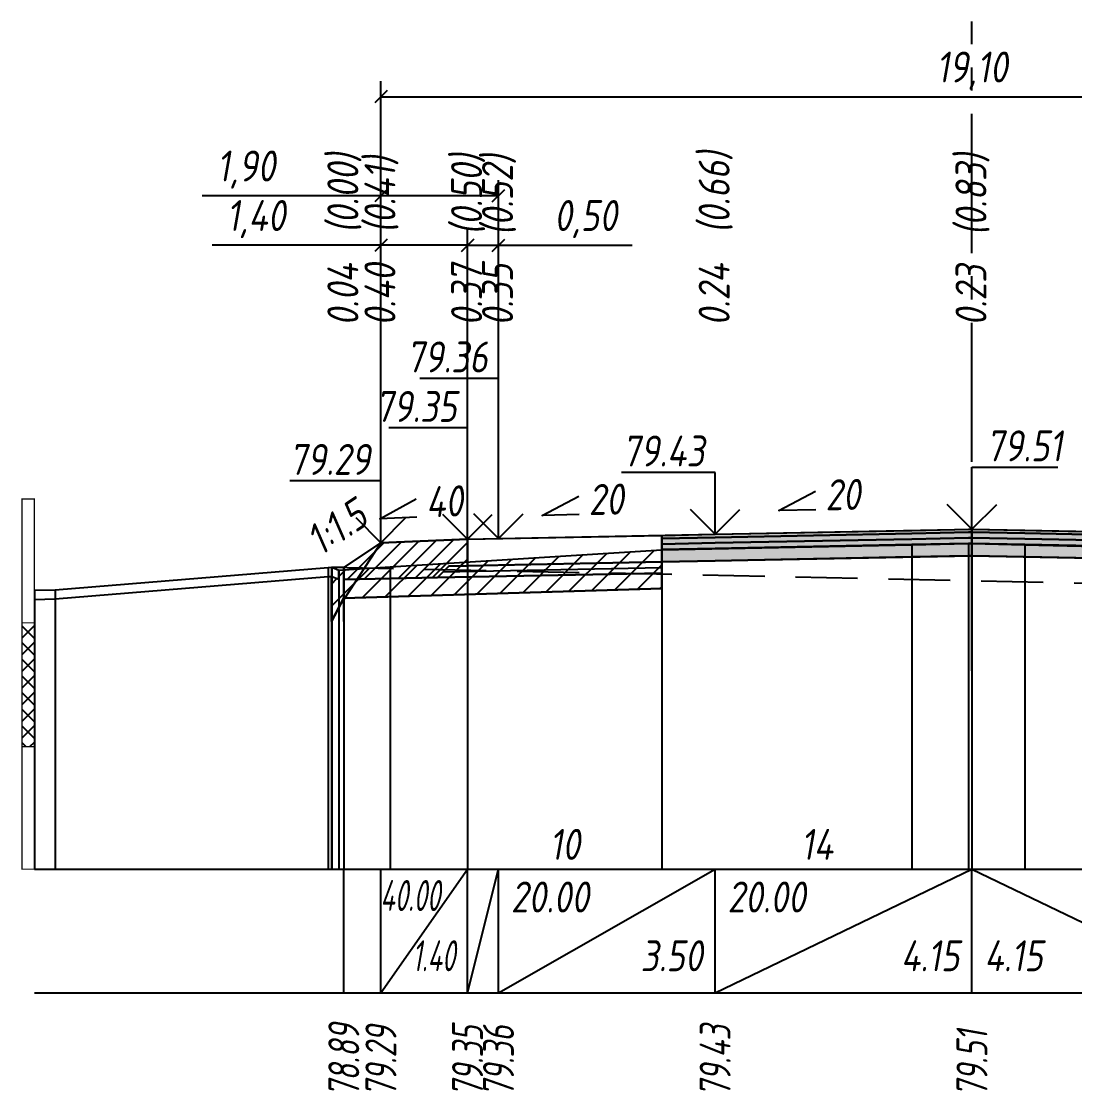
# Model space of a CAD drawing. Extents: x -717 to 1451, y -133302 to 233.
# Drawn here: x 78.9 to 164, y -30063.9 to -29977.5 of the extents above; entities that cross this region are included whole.
import ezdxf
from ezdxf.enums import TextEntityAlignment as Align

# ---------------------------------------------------------------- set-up
doc = ezdxf.new("R2010")
doc.units = 0
doc.linetypes.add('осевая2', pattern=[1.125, 0.75, -0.125, 0.125, -0.125])
doc.linetypes.add('штриховая', pattern=[0.75, 0.5, -0.25])
for name, color, linetype in [('Интерполированный поперечник', 2, 'Continuous'), ('Код_514', 1, 'Continuous'), ('Контур_0', 7, 'Continuous'), ('Контур_2521', 7, 'Continuous'), ('Контур_2564', 7, 'Continuous'), ('Контур_2660', 7, 'Continuous'), ('Контур_2665', 7, 'Continuous'), ('Контур_400', 7, 'Continuous'), ('Контур_508', 7, 'Continuous'), ('Контур_512', 7, 'Continuous'), ('Контур_513', 7, 'Continuous'), ('Контур_818', 7, 'Continuous'), ('Красный поперечник', 1, 'Continuous'), ('Линейка абсолютных высот', 7, 'Continuous'), ('Объём_2501', 7, 'Continuous'), ('Объём_2564', 7, 'Continuous'), ('Объём_2650', 7, 'Continuous'), ('Объём_2660', 7, 'Continuous'), ('Объём_2661', 7, 'Continuous'), ('Объём_2662', 7, 'Continuous'), ('Объём_2663', 7, 'Continuous'), ('Объём_2665', 7, 'Continuous'), ('Объём_2666', 7, 'Continuous'), ('Объём_2753', 7, 'Continuous'), ('Ось', 1, 'осевая2'), ('Откосы', 7, 'Continuous'), ('Отметки покрытия', 7, 'Continuous'), ('Рабочие отметки', 7, 'Continuous'), ('Рабочие отметки доп.', 7, 'Continuous'), ('Слои выравнивания', 7, 'Continuous'), ('Таблица', 7, 'Continuous'), ('Уклоны проезжей части', 7, 'Continuous'), ('Черный поперечник', 3, 'Continuous')]:
    doc.layers.add(name, color=color, linetype=linetype)
for name, color, linetype, true_color in [('Контур_2540', 2, 'Continuous', 0xffff00), ('Контур_2560', 2, 'Continuous', 0xffff00), ('Контур_2561', 7, 'Continuous', 0xff8040), ('Контур_2562', 3, 'Continuous', 0x00ff00), ('Контур_2563', 7, 'Continuous', 0xff8000), ('Контур_2570', 7, 'Continuous', 0x80ff00), ('Контур_2583', 3, 'Continuous', 0x00ff00), ('Контур_2725', 7, 'Continuous', 0x323232), ('Контур_2736', 4, 'Continuous', 0x00ffff), ('Контур_2737', 4, 'Continuous', 0x00ffff), ('Контур_2738', 4, 'Continuous', 0x00ffff), ('Контур_2739', 4, 'Continuous', 0x00ffff), ('Контур_2741', 4, 'Continuous', 0x00ffff), ('Контур_2742', 4, 'Continuous', 0x00ffff), ('Контур_2743', 4, 'Continuous', 0x00ffff), ('Контур_2744', 7, 'Continuous', 0xa4ffff), ('Контур_2745', 7, 'Continuous', 0xa4ffff), ('Контур_2747', 4, 'Continuous', 0x00ffff), ('Контур_2748', 4, 'Continuous', 0x00ffff), ('Контур_2749', 4, 'Continuous', 0x00ffff), ('Контур_2750', 4, 'Continuous', 0x00ffff), ('Контур_2751', 4, 'Continuous', 0x00ffff), ('Контур_2752', 4, 'Continuous', 0x00ffff), ('Контур_2760', 7, 'Continuous', 0x323232), ('Контур_2761', 7, 'Continuous', 0x323232), ('Контур_2762', 7, 'Continuous', 0x323232), ('Контур_2763', 7, 'Continuous', 0x323232), ('Контур_402', 7, 'Continuous', 0xff6464), ('Контур_703', 4, 'Continuous', 0x00ffff), ('Контур_705', 4, 'Continuous', 0x00ffff), ('Контур_707', 4, 'Continuous', 0x00ffff), ('Контур_720', 131, 'Continuous', 0xaaffff), ('Объём_2500', 7, 'Continuous', 0xc0c0c0), ('Объём_2520', 7, 'Continuous', 0x80ffff), ('Объём_2540', 2, 'Continuous', 0xffff00), ('Объём_2560', 2, 'Continuous', 0xffff00), ('Объём_2561', 7, 'Continuous', 0xff8040), ('Объём_2562', 3, 'Continuous', 0x00ff00), ('Объём_2563', 7, 'Continuous', 0xff8000), ('Объём_2583', 3, 'Continuous', 0x00ff00), ('Объём_2591', 3, 'Continuous', 0x00ff00), ('Объём_2595', 3, 'Continuous', 0x00ff00), ('Объём_2600', 7, 'Continuous', 0x808000), ('Объём_2746', 2, 'Continuous', 0xffff00)]:
    doc.layers.add(name, color=color, linetype=linetype, true_color=true_color)
doc.styles.get("Standard").update_dxf_attribs({"font": 'txt', "height": 2.5})
doc.styles.add('М', font='romand.shx', dxfattribs={"width": 0.8, "oblique": 10, "height": 2.5})
doc.dimstyles.new('ISO-25', dxfattribs={"dimtxt": 2.5, "dimasz": 2.5, "dimexe": 1.25, "dimexo": 0.625, "dimtad": 1, "dimtxsty": 'Standard', "dimcen": 2.5, "dimadec": 0, "dimazin": 0, "dimtfac": 1, "dimtmove": 0, "dimatfit": 3, "dimfxl": 1, "dimarcsym": 0})

# ---------------------------------------------------------------- blocks, each defined once
blk = doc.blocks.new('_Oblique')
at = {"color": 0, "linetype": 'ByBlock', "lineweight": -2}
blk.add_line((-0.5, -0.5), (0.5, 0.5), dxfattribs=at)
blk = doc.blocks.new('*D682')
at = {"color": 0, "lineweight": -2, "transparency": 16777216}
for p, q in [((107.995, -30019.062), (107.995, -29994.342)), ((114.995, -30018.782), (114.995, -29994.342)), ((107.995, -29995.592), (94.37, -29995.592)), ((114.995, -29995.592), (107.995, -29995.592))]:
    blk.add_line(p, q, dxfattribs=at)
at = {"layer": 'Defpoints', "color": 0, "transparency": 16777216}
for p in [(114.995, -29995.592), (107.995, -30019.687), (114.995, -30019.407)]:
    blk.add_point(p, dxfattribs=at)
at = {"color": 0, "lineweight": -2, "transparency": 16777216, "rotation": 180}
blk.add_blockref('_Oblique', (107.995, -29995.592), dxfattribs=at)
at = {"color": 0, "lineweight": -2, "transparency": 16777216}
blk.add_blockref('_Oblique', (114.995, -29995.592), dxfattribs=at)
at = {"color": 0, "transparency": 16777216, "insert": (97.91, -29993.479), "char_height": 2.5, "width": 8.75, "attachment_point": 5, "style": 'М'}
blk.add_mtext('1,40', dxfattribs=at)
blk = doc.blocks.new('*D684')
at = {"color": 0, "lineweight": -2, "transparency": 16777216}
for p, q in [((114.995, -30018.782), (114.995, -29994.342)), ((117.495, -30018.732), (117.495, -29994.342)), ((114.995, -29995.592), (117.495, -29995.592)), ((117.495, -29995.592), (128.299, -29995.592))]:
    blk.add_line(p, q, dxfattribs=at)
at = {"layer": 'Defpoints', "color": 0, "transparency": 16777216}
for p in [(117.495, -29995.592), (114.995, -30019.407), (117.495, -30019.357)]:
    blk.add_point(p, dxfattribs=at)
at = {"color": 0, "lineweight": -2, "transparency": 16777216, "rotation": 180}
blk.add_blockref('_Oblique', (114.995, -29995.592), dxfattribs=at)
at = {"color": 0, "lineweight": -2, "transparency": 16777216}
blk.add_blockref('_Oblique', (117.495, -29995.592), dxfattribs=at)
at = {"color": 0, "transparency": 16777216, "insert": (124.538, -29993.479), "char_height": 2.5, "width": 9.16667, "attachment_point": 5, "style": 'М'}
blk.add_mtext('0,50', dxfattribs=at)
blk = doc.blocks.new('*D687')
at = {"color": 0, "lineweight": -2, "transparency": 16777216}
for p, q in [((107.995, -30019.062), (107.995, -29990.342)), ((117.495, -30018.732), (117.495, -29990.342)), ((107.995, -29991.592), (93.566, -29991.592)), ((117.495, -29991.592), (107.995, -29991.592))]:
    blk.add_line(p, q, dxfattribs=at)
at = {"layer": 'Defpoints', "color": 0, "transparency": 16777216}
for p in [(117.495, -29991.592), (107.995, -30019.687), (117.495, -30019.357)]:
    blk.add_point(p, dxfattribs=at)
at = {"color": 0, "lineweight": -2, "transparency": 16777216, "rotation": 180}
blk.add_blockref('_Oblique', (107.995, -29991.592), dxfattribs=at)
at = {"color": 0, "lineweight": -2, "transparency": 16777216}
blk.add_blockref('_Oblique', (117.495, -29991.592), dxfattribs=at)
at = {"color": 0, "transparency": 16777216, "insert": (97.106, -29989.479), "char_height": 2.5, "width": 8.75, "attachment_point": 5, "style": 'М'}
blk.add_mtext('1,90', dxfattribs=at)
blk = doc.blocks.new('*D688')
at = {"color": 0, "lineweight": -2, "transparency": 16777216}
for p, q in [((107.995, -30019.062), (107.995, -29982.342)), ((203.495, -30019.062), (203.495, -29982.342)), ((107.995, -29983.592), (203.495, -29983.592))]:
    blk.add_line(p, q, dxfattribs=at)
at = {"layer": 'Defpoints', "color": 0, "transparency": 16777216}
for p in [(203.495, -29983.592), (107.995, -30019.687), (203.495, -30019.687)]:
    blk.add_point(p, dxfattribs=at)
at = {"color": 0, "lineweight": -2, "transparency": 16777216, "rotation": 180}
blk.add_blockref('_Oblique', (107.995, -29983.592), dxfattribs=at)
at = {"color": 0, "lineweight": -2, "transparency": 16777216}
blk.add_blockref('_Oblique', (203.495, -29983.592), dxfattribs=at)
at = {"color": 0, "transparency": 16777216, "insert": (155.745, -29981.479), "char_height": 2.5, "width": 10.41667, "attachment_point": 5, "style": 'М'}
blk.add_mtext('19,10', dxfattribs=at)

msp = doc.modelspace()

# ---------------------------------------------------------------- hatches: boundary and pattern name
at = {"layer": 'Линейка абсолютных высот'}
h = msp.add_hatch(dxfattribs=at)
h.set_pattern_fill('ANSI37', scale=0.3, style=0)
h.set_pattern_definition([(45.0000013, (0, 0), (-0.67351924, 0.67351921), []), (135.0000003, (0, 0), (-0.673519222, -0.67351923), [])])
h.paths.add_polyline_path([(80, -30036.096), (80, -30026.096), (79, -30026.096), (79, -30036.096)])
at = {"layer": 'Объём_2563'}
h = msp.add_hatch(dxfattribs=at)
h.set_pattern_fill('ANSI31', color=256, scale=0.3)
h.paths.add_polyline_path([(107.995, -30019.625), (114.995, -30019.345), (114.995, -30021.495), (113.495, -30021.525), (112.577, -30022.443), (105, -30022.595), (105, -30021.622)])
at = {"layer": 'Объём_2600'}
h = msp.add_hatch(dxfattribs=at)
h.set_pattern_fill('ANSI31', color=6, scale=0.4)
h.paths.add_polyline_path([(104.602, -30022.583), (104.602, -30021.833), (108.752, -30021.566), (130.7, -30020.209), (130.7, -30023.331), (104.987, -30024.103), (104, -30026), (104, -30022.351), (104.029, -30022.349)])
at = {"layer": 'Слои выравнивания'}
for color, points in [(2, [(130.7, -30019.031), (134.995, -30018.945), (150.897, -30018.627), (155.471, -30018.535), (155.745, -30018.53), (155.745, -30018.78), (155.471, -30018.785), (150.897, -30018.877), (134.995, -30019.195), (130.7, -30019.281)]), (3, [(130.7, -30019.281), (134.995, -30019.195), (150.897, -30018.877), (155.471, -30018.785), (155.745, -30018.78), (155.745, -30019.23), (155.471, -30019.235), (150.897, -30019.327), (134.995, -30019.645), (130.7, -30019.731)]), (2, [(155.745, -30018.53), (160.022, -30018.615), (176.495, -30018.945), (180.588, -30019.027), (180.588, -30019.277), (176.495, -30019.195), (160.022, -30018.865), (155.745, -30018.78)]), (3, [(155.745, -30018.78), (160.022, -30018.865), (176.495, -30019.195), (180.588, -30019.277), (180.588, -30019.727), (176.495, -30019.645), (160.022, -30019.315), (155.745, -30019.23)]), (4, [(130.7, -30019.731), (134.995, -30019.645), (150.897, -30019.327), (155.471, -30019.235), (155.745, -30019.23), (155.745, -30019.68), (155.471, -30019.685), (150.897, -30019.777), (134.995, -30020.095), (130.7, -30020.181)]), (5, [(130.7, -30020.181), (134.995, -30020.095), (150.897, -30019.777), (155.471, -30019.685), (155.745, -30019.68), (155.745, -30020.68), (155.471, -30020.685), (150.897, -30020.777), (134.995, -30021.095), (130.7, -30021.181)]), (4, [(155.745, -30019.23), (160.022, -30019.315), (176.495, -30019.645), (180.588, -30019.727), (180.588, -30020.177), (176.495, -30020.095), (160.022, -30019.765), (155.745, -30019.68)]), (5, [(155.745, -30019.68), (160.022, -30019.765), (176.495, -30020.095), (180.588, -30020.177), (180.588, -30021.177), (176.495, -30021.095), (160.022, -30020.765), (155.745, -30020.68)])]:
    msp.add_hatch(color=color, dxfattribs=at).paths.add_polyline_path(points)

# ---------------------------------------------------------------- linework, layer by layer
at = {"layer": 'Интерполированный поперечник', "linetype": 'штриховая', "ltscale": 10, "flags": 128}
msp.add_lwpolyline([(104.008, -30021.601), (211.858, -30023.859)], dxfattribs=at)
at = {"layer": 'Код_514'}
for p, q in [((105, -30056), (105, -30046)), ((107.995, -30056), (107.995, -30046)), ((107.995, -30056), (114.995, -30046)), ((114.995, -30056), (114.995, -30046)), ((114.995, -30056), (117.495, -30046)), ((117.495, -30056), (117.495, -30046)), ((117.495, -30056), (134.995, -30046)), ((134.995, -30056), (134.995, -30046)), ((134.995, -30056), (155.745, -30046)), ((155.745, -30056), (155.745, -30046)), ((155.745, -30046), (176.495, -30056))]:
    msp.add_line(p, q, dxfattribs=at)
at = {"layer": 'Контур_0', "flags": 128}
for points in [[(107.995, -30019.625), (105, -30021.622), (105, -30021.622), (105, -30021.622), (105, -30021.622), (105, -30021.622), (105, -30021.622), (105, -30021.622), (105, -30021.622), (105, -30021.622), (105, -30021.622), (105, -30021.622), (105, -30021.622), (105, -30021.622), (105, -30021.622), (105, -30026)], [(107.995, -30019.625), (105, -30021.622), (105, -30021.622), (105, -30021.622), (105, -30021.622), (105, -30021.622), (105, -30021.622), (105, -30021.622), (105, -30021.622), (105, -30021.622), (105, -30021.622), (105, -30021.622), (105, -30021.622), (105, -30021.622), (105, -30021.622), (105, -30026), (105, -30026), (105, -30021.622), (105, -30021.622), (105, -30021.622), (105, -30021.622), (105, -30021.622), (105, -30021.622), (105, -30021.622), (105, -30021.622), (105, -30021.622), (105, -30021.622), (105, -30021.622), (105, -30021.622), (105, -30021.622)], [(117.495, -30021.445), (114.995, -30021.495), (114.995, -30019.345), (130.7, -30019.031), (130.7, -30021.181), (117.495, -30021.445), (117.495, -30021.445)], [(105, -30022.595), (112.577, -30022.443), (113.495, -30021.525), (114.995, -30021.495)], [(113.495, -30021.525), (130.7, -30021.181), (130.7, -30022.081), (112.577, -30022.443), (113.495, -30021.525), (113.495, -30021.525)]]:
    msp.add_lwpolyline(points, dxfattribs=at)
at = {"layer": 'Контур_2521', "color": 250, "flags": 128}
msp.add_lwpolyline([(113.036, -30021.984), (130.7, -30021.631)], dxfattribs=at)
at = {"layer": 'Контур_2540', "flags": 128}
msp.add_lwpolyline([(112.577, -30022.443), (130.7, -30022.081), (130.7, -30023.331), (104.987, -30024.103), (105, -30024.078), (105, -30022.595), (112.577, -30022.443), (112.577, -30022.443)], dxfattribs=at)
at = {"layer": 'Контур_2560', "flags": 128}
msp.add_lwpolyline([(107.995, -30019.625), (107.995, -30019.625), (107.995, -30019.625), (114.995, -30019.345)], dxfattribs=at)
at = {"layer": 'Контур_2561', "flags": 128}
msp.add_lwpolyline([(114.995, -30019.345), (114.995, -30019.345), (107.995, -30019.625), (107.995, -30019.625), (114.995, -30019.345)], dxfattribs=at)
at = {"layer": 'Контур_2562', "flags": 128}
msp.add_lwpolyline([(107.995, -30019.625), (107.995, -30019.625), (107.995, -30019.625), (107.995, -30019.625), (107.995, -30019.625)], dxfattribs=at)
at = {"layer": 'Контур_2563', "flags": 128}
msp.add_lwpolyline([(107.995, -30019.625), (114.995, -30019.345), (114.995, -30021.495), (113.495, -30021.525), (112.577, -30022.443), (105, -30022.595), (105, -30021.622), (107.995, -30019.625), (107.995, -30019.625)], dxfattribs=at)
at = {"layer": 'Контур_2564', "flags": 128}
msp.add_lwpolyline([(107.995, -30019.625), (114.995, -30019.345)], dxfattribs=at)
at = {"layer": 'Контур_2570', "flags": 128}
msp.add_lwpolyline([(80, -30024.221), (81.675, -30024.169), (103.729, -30022.365), (104.008, -30022.351), (104.008, -30022.351), (104.029, -30022.349), (104.602, -30022.583), (104.602, -30021.833), (108.752, -30021.566), (130.7, -30020.209), (150.897, -30019.79), (155.471, -30019.686), (155.745, -30019.693), (160.022, -30019.794), (180.588, -30020.277)], dxfattribs=at)
at = {"layer": 'Контур_2583', "flags": 128}
msp.add_lwpolyline([(104, -30026), (105, -30024.078), (105, -30021.622), (104, -30021.622), (104, -30026)], dxfattribs=at)
at = {"layer": 'Контур_2660', "flags": 128}
msp.add_lwpolyline([(104.987, -30024.103), (130.7, -30023.331)], dxfattribs=at)
at = {"layer": 'Контур_2665', "flags": 128}
msp.add_lwpolyline([(107.995, -30019.625), (107.995, -30019.625)], dxfattribs=at)
at = {"layer": 'Контур_2725', "flags": 128}
msp.add_lwpolyline([(130.7, -30021.181), (134.995, -30021.095), (150.897, -30020.777), (155.471, -30020.685), (155.745, -30020.68), (160.022, -30020.765), (176.495, -30021.095), (180.588, -30021.177)], dxfattribs=at)
at = {"layer": 'Контур_2736', "flags": 128}
msp.add_lwpolyline([(107.995, -30019.625), (105, -30021.622)], dxfattribs=at)
at = {"layer": 'Контур_2737', "flags": 128}
msp.add_lwpolyline([(105, -30021.622), (105, -30021.622)], dxfattribs=at)
at = {"layer": 'Контур_2738', "flags": 128}
msp.add_lwpolyline([(105, -30021.622), (105, -30021.622)], dxfattribs=at)
at = {"layer": 'Контур_2739', "flags": 128}
msp.add_lwpolyline([(105, -30021.622), (105, -30021.622)], dxfattribs=at)
at = {"layer": 'Контур_2741', "flags": 128}
msp.add_lwpolyline([(105, -30021.622), (105, -30021.622)], dxfattribs=at)
at = {"layer": 'Контур_2742', "flags": 128}
msp.add_lwpolyline([(105, -30021.622), (105, -30021.622)], dxfattribs=at)
at = {"layer": 'Контур_2743', "flags": 128}
msp.add_lwpolyline([(105, -30021.622), (105, -30021.622)], dxfattribs=at)
at = {"layer": 'Контур_2744', "flags": 128}
msp.add_lwpolyline([(105, -30021.622), (105, -30021.622)], dxfattribs=at)
msp.add_lwpolyline([(105, -30021.622), (105, -30021.622)], dxfattribs=at)
msp.add_lwpolyline([(105, -30021.622), (105, -30021.622)], dxfattribs=at)
msp.add_lwpolyline([(105, -30021.622), (105, -30021.622)], dxfattribs=at)
msp.add_lwpolyline([(105, -30021.622), (105, -30021.622)], dxfattribs=at)
msp.add_lwpolyline([(105, -30021.622), (105, -30021.622)], dxfattribs=at)
at = {"layer": 'Контур_2745', "flags": 128}
msp.add_lwpolyline([(105, -30021.622), (105, -30021.622)], dxfattribs=at)
msp.add_lwpolyline([(105, -30021.622), (105, -30021.622)], dxfattribs=at)
msp.add_lwpolyline([(105, -30021.622), (105, -30021.622)], dxfattribs=at)
msp.add_lwpolyline([(105, -30021.622), (105, -30021.622)], dxfattribs=at)
msp.add_lwpolyline([(105, -30021.622), (105, -30021.622)], dxfattribs=at)
msp.add_lwpolyline([(105, -30021.622), (105, -30021.622)], dxfattribs=at)
at = {"layer": 'Контур_2747', "flags": 128}
msp.add_lwpolyline([(105, -30021.622), (105, -30021.622)], dxfattribs=at)
at = {"layer": 'Контур_2748', "flags": 128}
msp.add_lwpolyline([(105, -30021.622), (105, -30021.622)], dxfattribs=at)
at = {"layer": 'Контур_2749', "flags": 128}
msp.add_lwpolyline([(105, -30021.622), (105, -30021.622)], dxfattribs=at)
at = {"layer": 'Контур_2750', "flags": 128}
msp.add_lwpolyline([(105, -30021.622), (105, -30021.622)], dxfattribs=at)
at = {"layer": 'Контур_2751', "flags": 128}
msp.add_lwpolyline([(105, -30021.622), (105, -30021.622)], dxfattribs=at)
at = {"layer": 'Контур_2752', "flags": 128}
msp.add_lwpolyline([(105, -30021.622), (105, -30021.622)], dxfattribs=at)
at = {"layer": 'Контур_2760', "flags": 128}
msp.add_lwpolyline([(130.7, -30019.031), (134.995, -30018.945), (150.897, -30018.627), (155.471, -30018.535), (155.745, -30018.53), (160.022, -30018.615), (176.495, -30018.945), (180.588, -30019.027)], dxfattribs=at)
at = {"layer": 'Контур_2761', "flags": 128}
msp.add_lwpolyline([(130.7, -30019.281), (134.995, -30019.195), (150.897, -30018.877), (155.471, -30018.785), (155.745, -30018.78), (160.022, -30018.865), (176.495, -30019.195), (180.588, -30019.277)], dxfattribs=at)
at = {"layer": 'Контур_2762', "flags": 128}
msp.add_lwpolyline([(130.7, -30019.731), (134.995, -30019.645), (150.897, -30019.327), (155.471, -30019.235), (155.745, -30019.23), (160.022, -30019.315), (176.495, -30019.645), (180.588, -30019.727)], dxfattribs=at)
at = {"layer": 'Контур_2763', "flags": 128}
msp.add_lwpolyline([(130.7, -30020.181), (134.995, -30020.095), (150.897, -30019.777), (155.471, -30019.685), (155.745, -30019.68), (160.022, -30019.765), (176.495, -30020.095), (180.588, -30020.177)], dxfattribs=at)
at = {"layer": 'Контур_400', "flags": 128}
for points in [[(114.995, -30019.345), (117.495, -30019.295), (117.495, -30019.295), (117.495, -30019.295), (117.495, -30019.295), (117.495, -30019.295), (117.495, -30019.295), (134.995, -30018.945), (155.745, -30018.53)], [(155.745, -30018.53), (176.495, -30018.945), (193.995, -30019.295), (193.995, -30019.295), (193.995, -30019.295), (193.995, -30019.295), (193.995, -30019.295), (193.995, -30019.295), (196.495, -30019.345)]]:
    msp.add_lwpolyline(points, dxfattribs=at)
at = {"layer": 'Контур_402', "flags": 128}
msp.add_lwpolyline([(104.987, -30024.103), (130.7, -30023.331), (130.7, -30021.181), (155.745, -30020.68), (180.588, -30021.177), (180.588, -30023.325), (209.78, -30024.201)], dxfattribs=at)
at = {"layer": 'Контур_508', "flags": 128}
msp.add_lwpolyline([(104, -30026), (104.987, -30024.103), (130.7, -30023.331), (130.7, -30021.181), (155.745, -30020.68), (180.588, -30021.177), (180.588, -30023.325), (209.78, -30024.201), (209.78, -30025.017), (212.719, -30026.976), (213.021, -30026.976), (215.021, -30026.976), (215.324, -30026.976), (218.771, -30024.678), (218.771, -30023.476), (219.14, -30023.23)], dxfattribs=at)
at = {"layer": 'Контур_512', "flags": 128}
msp.add_lwpolyline([(104, -30026), (104.987, -30024.103), (130.7, -30023.331)], dxfattribs=at)
at = {"layer": 'Контур_513', "flags": 128}
msp.add_lwpolyline([(104, -30026), (104.987, -30024.103), (130.7, -30023.331), (130.7, -30021.181), (155.745, -30020.68), (180.588, -30021.177), (180.588, -30023.325), (209.78, -30024.201), (209.78, -30025.017), (212.719, -30026.976), (213.021, -30026.976), (215.021, -30026.976), (215.324, -30026.976), (218.771, -30024.678), (218.771, -30023.476), (219.14, -30023.23)], dxfattribs=at)
at = {"layer": 'Контур_703', "flags": 128}
for points in [[(107.995, -30019.625), (105, -30021.622)], [(105, -30021.622), (105, -30026)]]:
    msp.add_lwpolyline(points, dxfattribs=at)
at = {"layer": 'Контур_705', "flags": 128}
msp.add_lwpolyline([(105, -30021.622), (105, -30021.622)], dxfattribs=at)
at = {"layer": 'Контур_707', "flags": 128}
msp.add_lwpolyline([(105, -30026), (105, -30021.622)], dxfattribs=at)
at = {"layer": 'Контур_720', "flags": 128}
msp.add_lwpolyline([(105, -30026), (105, -30026)], dxfattribs=at)
at = {"layer": 'Контур_818', "flags": 128}
msp.add_lwpolyline([(105, -30021.807), (108.752, -30021.566), (130.7, -30020.209), (150.897, -30019.79), (155.471, -30019.686), (155.745, -30019.693), (160.022, -30019.794), (180.588, -30020.277), (185.833, -30020.583), (201.911, -30021.957), (201.911, -30022.707), (204.124, -30023.195), (211.858, -30024.609), (211.858, -30024.609), (218.38, -30024.054), (219.14, -30023.98)], dxfattribs=at)
at = {"layer": 'Красный поперечник'}
for p, q in [((117.495, -30019.295), (134.995, -30018.945)), ((134.995, -30018.945), (155.745, -30018.53)), ((155.745, -30018.53), (176.495, -30018.945)), ((105, -30021.622), (107.995, -30019.625)), ((107.995, -30019.625), (114.995, -30019.345)), ((114.995, -30019.345), (117.495, -30019.295)), ((104.987, -30024.103), (104.987, -30046)), ((130.7, -30023.331), (130.7, -30046)), ((104, -30026), (104, -30046))]:
    msp.add_line(p, q, dxfattribs=at)
at = {"layer": 'Линейка абсолютных высот', "color": 7, "const_width": 0.1, "flags": 128}
for points in [[(80, -30026.096), (80, -30016.096), (79, -30016.096), (79, -30026.096), (80, -30026.096)], [(80, -30036.096), (80, -30026.096), (79, -30026.096), (79, -30036.096), (80, -30036.096)], [(80, -30046), (80, -30036.096), (79, -30036.096), (79, -30046), (80, -30046)]]:
    msp.add_lwpolyline(points, dxfattribs=at)
at = {"layer": 'Объём_2500', "flags": 128}
msp.add_lwpolyline([(117.495, -30021.445), (114.995, -30021.495), (114.995, -30019.345), (130.7, -30019.031), (130.7, -30021.181), (117.495, -30021.445), (117.495, -30021.445)], dxfattribs=at)
at = {"layer": 'Объём_2501', "flags": 128}
for points in [[(114.995, -30019.345), (117.495, -30019.295), (117.495, -30019.295), (117.495, -30019.295), (117.495, -30019.295), (117.495, -30019.295), (117.495, -30019.295), (134.995, -30018.945), (155.745, -30018.53)], [(155.745, -30018.53), (176.495, -30018.945), (193.995, -30019.295), (193.995, -30019.295), (193.995, -30019.295), (193.995, -30019.295), (193.995, -30019.295), (193.995, -30019.295), (196.495, -30019.345)]]:
    msp.add_lwpolyline(points, dxfattribs=at)
at = {"layer": 'Объём_2520', "color": 250, "flags": 128}
msp.add_lwpolyline([(113.495, -30021.525), (130.7, -30021.181), (130.7, -30022.081), (112.577, -30022.443), (113.495, -30021.525), (113.495, -30021.525)], dxfattribs=at)
at = {"layer": 'Объём_2540', "flags": 128}
msp.add_lwpolyline([(112.577, -30022.443), (130.7, -30022.081), (130.7, -30023.331), (104.987, -30024.103), (105, -30024.078), (105, -30022.595), (112.577, -30022.443), (112.577, -30022.443)], dxfattribs=at)
at = {"layer": 'Объём_2560', "flags": 128}
msp.add_lwpolyline([(107.995, -30019.625), (107.995, -30019.625), (107.995, -30019.625), (114.995, -30019.345)], dxfattribs=at)
at = {"layer": 'Объём_2561', "flags": 128}
msp.add_lwpolyline([(114.995, -30019.345), (114.995, -30019.345), (107.995, -30019.625), (107.995, -30019.625), (114.995, -30019.345)], dxfattribs=at)
at = {"layer": 'Объём_2562', "flags": 128}
msp.add_lwpolyline([(107.995, -30019.625), (107.995, -30019.625), (107.995, -30019.625), (107.995, -30019.625), (107.995, -30019.625)], dxfattribs=at)
at = {"layer": 'Объём_2563', "color": 250, "flags": 128}
msp.add_lwpolyline([(107.995, -30019.625), (114.995, -30019.345), (114.995, -30021.495), (113.495, -30021.525), (112.577, -30022.443), (105, -30022.595), (105, -30021.622), (107.995, -30019.625), (107.995, -30019.625)], dxfattribs=at)
at = {"layer": 'Объём_2564', "flags": 128}
msp.add_lwpolyline([(107.995, -30019.625), (114.995, -30019.345)], dxfattribs=at)
at = {"layer": 'Объём_2583', "flags": 128}
msp.add_lwpolyline([(104, -30026), (105, -30024.078), (105, -30021.622), (104, -30021.622), (104, -30026)], dxfattribs=at)
at = {"layer": 'Объём_2591', "flags": 128}
msp.add_lwpolyline([(105, -30021.622), (105, -30026), (105, -30021.622)], dxfattribs=at)
at = {"layer": 'Объём_2595', "flags": 128}
msp.add_lwpolyline([(105, -30021.622), (105, -30026), (105, -30021.622)], dxfattribs=at)
at = {"layer": 'Объём_2650', "color": 6, "flags": 128}
msp.add_lwpolyline([(104.602, -30022.583), (104.602, -30021.833), (108.752, -30021.566), (130.7, -30020.209), (130.7, -30023.331), (104.987, -30024.103), (104, -30026), (104, -30022.351), (104.029, -30022.349), (104.602, -30022.583), (104.602, -30022.583)], dxfattribs=at)
at = {"layer": 'Объём_2660', "flags": 128}
msp.add_lwpolyline([(104.987, -30024.103), (130.7, -30023.331)], dxfattribs=at)
at = {"layer": 'Объём_2661', "flags": 128}
msp.add_lwpolyline([(107.995, -30019.625), (105, -30021.622), (105, -30024.219)], dxfattribs=at)
at = {"layer": 'Объём_2662', "flags": 128}
msp.add_lwpolyline([(105, -30024.219), (105, -30021.622)], dxfattribs=at)
at = {"layer": 'Объём_2663', "flags": 128}
msp.add_lwpolyline([(105, -30024.219), (105, -30026), (105, -30024.219)], dxfattribs=at)
at = {"layer": 'Объём_2665', "flags": 128}
msp.add_lwpolyline([(107.995, -30019.625), (107.995, -30019.625)], dxfattribs=at)
at = {"layer": 'Объём_2666', "flags": 128}
msp.add_lwpolyline([(107.995, -30019.625), (105, -30024.219)], dxfattribs=at)
at = {"layer": 'Объём_2746', "flags": 128}
msp.add_lwpolyline([(108.752, -30021.566), (130.7, -30020.209), (130.7, -30023.331), (105, -30024.102), (105, -30021.807), (108.752, -30021.566), (108.752, -30021.566)], dxfattribs=at)
at = {"layer": 'Объём_2753', "flags": 128}
msp.add_lwpolyline([(130.7, -30019.031), (130.7, -30019.031)], dxfattribs=at)
at = {"layer": 'Ось', "ltscale": 15}
msp.add_line((155.745, -30029.971), (155.745, -29977.501), dxfattribs=at)
at = {"layer": 'Откосы', "color": 1, "flags": 128}
for points in [[(143.144, -30016.971), (140.145, -30017.031), (143.114, -30015.471)], [(110.9, -30017.569), (107.902, -30017.689), (110.84, -30016.07)], [(124.019, -30017.353), (121.02, -30017.413), (123.989, -30015.853)]]:
    msp.add_lwpolyline(points, dxfattribs=at)
at = {"layer": 'Отметки покрытия', "color": 1}
for p, q in [((117.495, -30006.345), (111.145, -30006.345)), ((117.495, -30019.295), (117.495, -30006.345)), ((114.995, -30010.345), (108.645, -30010.345)), ((114.995, -30019.345), (114.995, -30010.345)), ((155.745, -30018.53), (155.745, -30013.53)), ((155.745, -30013.53), (162.695, -30013.53)), ((107.995, -30014.625), (100.645, -30014.625)), ((107.995, -30019.625), (107.995, -30014.625)), ((134.995, -30013.945), (127.445, -30013.945)), ((134.995, -30018.945), (134.995, -30013.945)), ((134.995, -30018.945), (132.995, -30016.945)), ((134.995, -30018.945), (136.995, -30016.945)), ((155.745, -30018.53), (153.745, -30016.53)), ((155.745, -30018.53), (157.745, -30016.53)), ((107.995, -30019.625), (105.995, -30017.625)), ((107.995, -30019.625), (109.995, -30017.625)), ((114.995, -30019.345), (112.995, -30017.345)), ((114.995, -30019.345), (116.995, -30017.345)), ((117.495, -30019.295), (115.495, -30017.295)), ((117.495, -30019.295), (119.495, -30017.295))]:
    msp.add_line(p, q, dxfattribs=at)
at = {"layer": 'Слои выравнивания'}
for p, q in [((155.745, -30018.53), (155.745, -30046)), ((114.995, -30019.345), (114.995, -30046)), ((130.7, -30019.031), (130.7, -30046))]:
    msp.add_line(p, q, dxfattribs=at)
at = {"layer": 'Слои выравнивания', "color": 2, "flags": 128}
for points in [[(130.7, -30019.031), (134.995, -30018.945), (150.897, -30018.627), (155.471, -30018.535), (155.745, -30018.53), (155.745, -30018.78), (155.471, -30018.785), (150.897, -30018.877), (134.995, -30019.195), (130.7, -30019.281)], [(155.745, -30018.53), (160.022, -30018.615), (176.495, -30018.945), (180.588, -30019.027), (180.588, -30019.277), (176.495, -30019.195), (160.022, -30018.865), (155.745, -30018.78)]]:
    msp.add_lwpolyline(points, close=True, dxfattribs=at)
at = {"layer": 'Слои выравнивания', "color": 3, "flags": 128}
for points in [[(130.7, -30019.281), (134.995, -30019.195), (150.897, -30018.877), (155.471, -30018.785), (155.745, -30018.78), (155.745, -30019.23), (155.471, -30019.235), (150.897, -30019.327), (134.995, -30019.645), (130.7, -30019.731)], [(155.745, -30018.78), (160.022, -30018.865), (176.495, -30019.195), (180.588, -30019.277), (180.588, -30019.727), (176.495, -30019.645), (160.022, -30019.315), (155.745, -30019.23)]]:
    msp.add_lwpolyline(points, close=True, dxfattribs=at)
at = {"layer": 'Слои выравнивания', "color": 4, "flags": 128}
for points in [[(130.7, -30019.731), (134.995, -30019.645), (150.897, -30019.327), (155.471, -30019.235), (155.745, -30019.23), (155.745, -30019.68), (155.471, -30019.685), (150.897, -30019.777), (134.995, -30020.095), (130.7, -30020.181)], [(155.745, -30019.23), (160.022, -30019.315), (176.495, -30019.645), (180.588, -30019.727), (180.588, -30020.177), (176.495, -30020.095), (160.022, -30019.765), (155.745, -30019.68)]]:
    msp.add_lwpolyline(points, close=True, dxfattribs=at)
at = {"layer": 'Слои выравнивания', "color": 5, "flags": 128}
for points in [[(130.7, -30020.181), (134.995, -30020.095), (150.897, -30019.777), (155.471, -30019.685), (155.745, -30019.68), (155.745, -30020.68), (155.471, -30020.685), (150.897, -30020.777), (134.995, -30021.095), (130.7, -30021.181)], [(155.745, -30019.68), (160.022, -30019.765), (176.495, -30020.095), (180.588, -30020.177), (180.588, -30021.177), (176.495, -30021.095), (160.022, -30020.765), (155.745, -30020.68)]]:
    msp.add_lwpolyline(points, close=True, dxfattribs=at)
at = {"layer": 'Таблица'}
for p, q in [((80, -30046), (244.14, -30046)), ((80, -30056), (244.14, -30056))]:
    msp.add_line(p, q, dxfattribs=at)
at = {"layer": 'Черный поперечник', "color": 7}
for p, q in [((150.897, -30019.79), (150.897, -30046)), ((155.471, -30019.686), (155.471, -30046)), ((155.745, -30019.693), (155.745, -30046)), ((160.022, -30019.794), (160.022, -30046)), ((130.7, -30020.209), (130.7, -30046)), ((108.752, -30021.566), (108.752, -30046)), ((103.729, -30021.615), (103.729, -30046)), ((104.008, -30021.601), (104.008, -30046)), ((104.029, -30021.599), (104.029, -30046)), ((104.602, -30021.833), (104.602, -30046)), ((80, -30023.471), (80, -30046)), ((81.675, -30023.419), (81.675, -30046))]:
    msp.add_line(p, q, dxfattribs=at)
at = {"layer": 'Черный поперечник', "flags": 128}
msp.add_lwpolyline([(80, -30023.471), (81.675, -30023.419), (103.729, -30021.615), (104.008, -30021.601), (104.029, -30021.599), (104.602, -30021.833), (108.752, -30021.566), (130.7, -30020.209), (150.897, -30019.79), (155.471, -30019.686), (155.745, -30019.693), (160.022, -30019.794), (180.588, -30020.277), (185.833, -30020.583), (201.911, -30021.957), (204.124, -30022.445), (211.858, -30023.859), (218.38, -30023.304), (226.851, -30022.475), (234.195, -30023.549), (240.966, -30024.245), (244.14, -30024.144)], dxfattribs=at)

# ---------------------------------------------------------------- texts
at = {"layer": 'Код_514', "style": 'М', "oblique": 10}
for s, width, p in [('40.00', 0.6, (107.935, -30046.882)), ('20.00', 0.8, (118.495, -30047)), ('20.00', 0.8, (135.995, -30047))]:
    msp.add_text(s, height=2.5, dxfattribs=dict(at, width=width)).set_placement(p, align=Align.TOP_LEFT)
for s, width, p in [('1.40', 0.6, (113.995, -30055)), ('3.50', 0.8, (133.995, -30055)), ('4.15', 0.8, (154.745, -30055))]:
    msp.add_text(s, height=2.5, dxfattribs=dict(at, width=width)).set_placement(p, align=Align.BOTTOM_RIGHT)
at = {"layer": 'Код_514', "style": 'М', "oblique": 10, "width": 0.8}
msp.add_text('4.15', height=2.5, dxfattribs=at).set_placement((156.745, -30055), align=Align.BOTTOM_LEFT)
at = {"layer": 'Код_514', "style": 'М', "oblique": 10, "width": 0.7}
for s, p in [('78.89', (105, -30064.382)), ('79.29', (107.995, -30064.382)), ('79.35', (114.995, -30064.382)), ('79.36', (117.495, -30064.382)), ('79.43', (134.995, -30064.382)), ('79.51', (155.745, -30064.382))]:
    msp.add_text(s, height=2.5, rotation=90, dxfattribs=at).set_placement(p, align=Align.MIDDLE_LEFT)
at = {"layer": 'Отметки покрытия', "color": 1, "style": 'М', "oblique": 10, "width": 0.8}
for s, p in [('79.36', (116.636, -30006.614)), ('79.35', (114.136, -30010.614)), ('79.43', (134.136, -30014.214)), ('79.29', (107.136, -30014.894))]:
    msp.add_text(s, height=2.5, dxfattribs=at).set_placement(p, align=Align.BOTTOM_RIGHT)
msp.add_text('79.51', height=2.5, dxfattribs=at).set_placement((156.886, -30013.799), align=Align.BOTTOM_LEFT)
at = {"layer": 'Рабочие отметки', "color": 1, "style": 'М', "oblique": 10, "width": 0.8}
for s, p in [('0.04', (104.922, -30002.095)), ('0.40', (107.917, -30002.095)), ('0.37', (114.917, -30002.095)), ('0.35', (117.417, -30002.095)), ('0.24', (134.917, -30002.095)), ('0.23', (155.667, -30002.095))]:
    msp.add_text(s, height=2.5, rotation=90, dxfattribs=at).set_placement(p, align=Align.MIDDLE_LEFT)
at = {"layer": 'Рабочие отметки доп.', "color": 1, "style": 'М', "oblique": 10, "width": 0.8}
for s, p in [('(0.66)', (134.917, -29994.595)), ('(0.00)', (104.922, -29994.595)), ('(0.41)', (107.917, -29994.595)), ('(0.50)', (114.917, -29994.745)), ('(0.52)', (117.417, -29994.795)), ('(0.83)', (155.667, -29994.795))]:
    msp.add_text(s, height=2.5, rotation=90, dxfattribs=at).set_placement(p, align=Align.MIDDLE_LEFT)
at = {"layer": 'Слои выравнивания', "style": 'М', "oblique": 10, "width": 0.8}
for s, p in [('10', (122.848, -30046)), ('14', (143.223, -30046))]:
    msp.add_text(s, height=2.5, dxfattribs=at).set_placement(p, align=Align.BOTTOM_CENTER)
at = {"layer": 'Уклоны проезжей части', "color": 1, "style": 'М', "oblique": 10, "width": 0.8}
for s, rotation, p in [('20', 1.14576, (145.35, -30017.738)), ('40', 2.29061, (113.204, -30018.285)), ('20', 1.14576, (126.225, -30018.12)), ('1:1.5', 33.69007, (105.541, -30020.012))]:
    msp.add_text(s, height=2.5, rotation=rotation, dxfattribs=at).set_placement(p, align=Align.BOTTOM_CENTER)

# ---------------------------------------------------------------- dimensions: what is measured, and where the dimension line sits
at = {"color": 5}
dim = msp.add_linear_dim(base=(203.495, -29983.592), p1=(107.995, -30019.687), p2=(203.495, -30019.687), angle=180, dimstyle='ISO-25', override={"dimasz": 1, "dimlfac": 0.2, "dimzin": 0, "dimtxsty": 'М', "dimblk1": 'Oblique', "dimblk2": 'Oblique', "dimsah": 1}, dxfattribs=at)
dim.commit()
dim.dimension.update_dxf_attribs({"geometry": '*D688', "text_midpoint": (155.745, -29981.479)})
for base, p1, p2, picture, middle in [((117.495, -29991.592), (107.995, -30019.687), (117.495, -30019.357), '*D687', (97.106, -29991.592)), ((114.995, -29995.592), (107.995, -30019.687), (114.995, -30019.407), '*D682', (97.91, -29995.592)), ((117.495, -29995.592), (114.995, -30019.407), (117.495, -30019.357), '*D684', (124.538, -29995.592))]:
    dim = msp.add_linear_dim(base=base, p1=p1, p2=p2, angle=180, dimstyle='ISO-25', override={"dimasz": 1, "dimlfac": 0.2, "dimzin": 0, "dimtxsty": 'М', "dimblk1": 'Oblique', "dimblk2": 'Oblique', "dimsah": 1}, dxfattribs=at)
    dim.commit()
    dim.dimension.update_dxf_attribs({"geometry": picture, "text_midpoint": middle, "dimtype": 160})

doc.saveas('drawing.dxf')
